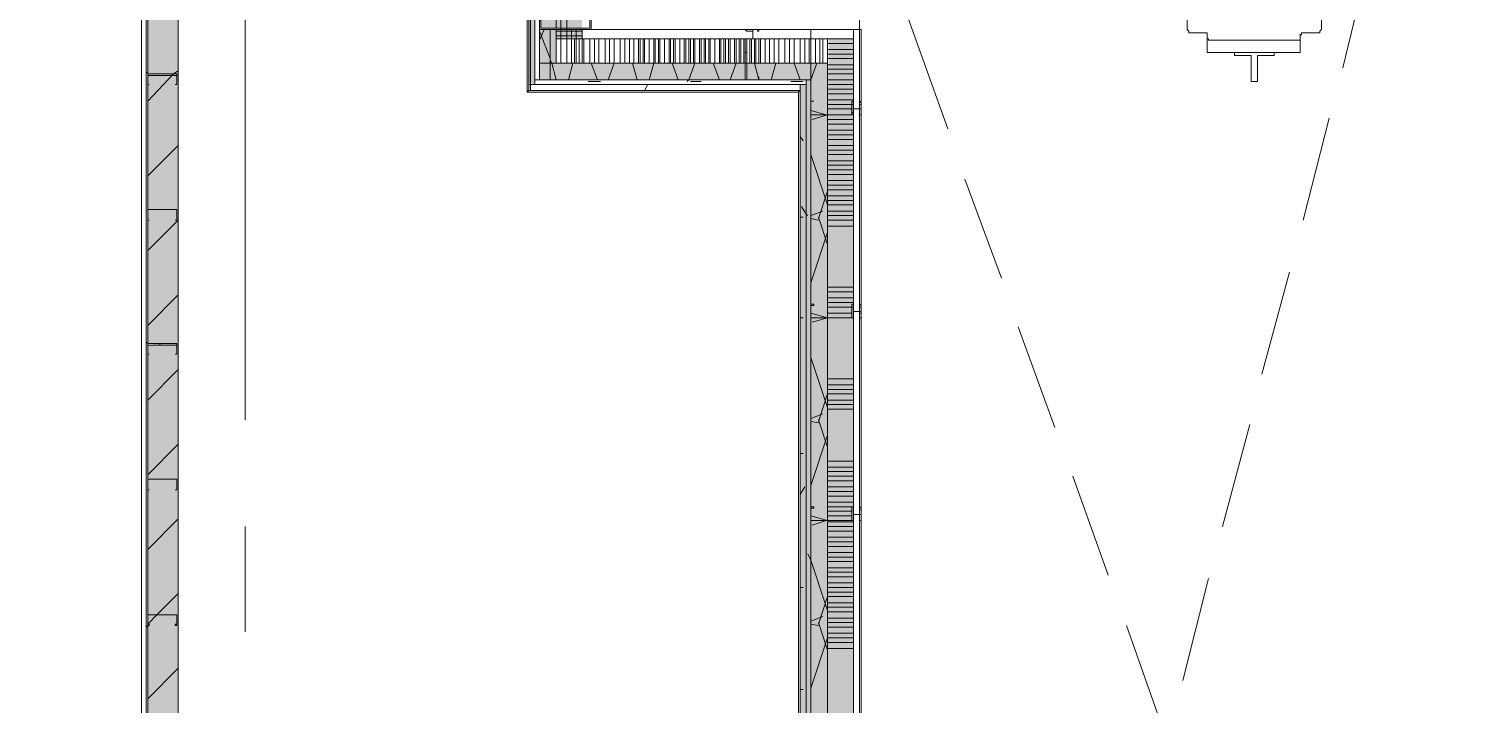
# Model space of a CAD drawing. Header units: metres. Extents: x -2 to 237, y -8 to 52.
# Drawn here: x 21.011 to 25.352, y 27.155 to 29.185 of the extents above; entities that cross this region are included whole.
import ezdxf

# ---------------------------------------------------------------- set-up
doc = ezdxf.new("R2010")
doc.units = ezdxf.units.M
doc.layers.add('PDF_Geometry', color=7, linetype='Continuous', lineweight=0, true_color=0xaaaaaa)
doc.layers.add('PDF_Solid Fills', color=7, linetype='Continuous', lineweight=0, true_color=0xffffff)

msp = doc.modelspace()

# ---------------------------------------------------------------- hatches: boundary and pattern name
at = {"layer": 'PDF_Solid Fills', "lineweight": 0, "transparency": 33554559}
for points in [[(22.5181, 29.0223), (22.5317, 29.0177), (22.5318, 29.0177), (22.5318, 32.0645), (22.5135, 32.0645), (22.5135, 29.0223)], [(23.416, 29.1552), (23.4114, 28.9261), (23.4114, 23.4785), (23.4893, 23.4785), (23.4893, 29.1552)]]:
    msp.add_hatch(color=256, dxfattribs=at).paths.add_polyline_path(points)
h = msp.add_hatch(color=256, dxfattribs=at)
h.paths.add_polyline_path([(22.5959, 29.1872), (22.5959, 32.0004), (22.5455, 32.0004), (22.5455, 29.1872)])
h.paths.add_polyline_path([(22.5959, 29.1826), (22.5455, 29.1826), (22.5455, 29.0819), (22.5959, 29.0819)])
h = msp.add_hatch(color=256, dxfattribs=at)
h.paths.add_polyline_path([(22.5959, 29.1872), (22.5959, 32.0004), (22.5455, 32.0004), (22.5455, 29.1872)])
h.paths.add_polyline_path([(22.5959, 29.1826), (22.5455, 29.1826), (22.5455, 29.0819), (22.5959, 29.0819)])
h = msp.add_hatch(color=256, dxfattribs=at)
h.paths.add_polyline_path([(21.3681, 26.1404), (21.4597, 26.1404), (21.4597, 31.95), (21.3681, 31.95), (21.3681, 28.2388), (21.4001, 28.2388), (21.3681, 28.2342)])
h.paths.add_polyline_path([(21.4597, 26.0168), (21.3681, 26.0168), (21.3681, 23.4099), (21.4597, 23.4099)])
h = msp.add_hatch(color=256, dxfattribs=at)
h.paths.add_polyline_path([(22.5959, 29.1872), (22.6738, 29.1872), (22.6738, 31.9224), (22.5959, 31.9224)])
h.paths.add_polyline_path([(22.5959, 29.1552), (22.6738, 29.1552), (22.6738, 29.1826), (22.5959, 29.1826)])
h = msp.add_hatch(color=256, dxfattribs=at)
h.paths.add_polyline_path([(22.5959, 29.1872), (22.6738, 29.1872), (22.6738, 31.9224), (22.5959, 31.9224)])
h.paths.add_polyline_path([(22.5959, 29.1552), (22.6738, 29.1552), (22.6738, 29.1826), (22.5959, 29.1826)])
h = msp.add_hatch(color=256, dxfattribs=at)
h.paths.add_polyline_path([(23.1641, 29.0315), (23.1641, 29.0819), (22.5455, 29.0819), (22.5455, 29.0315)])
h.paths.add_polyline_path([(23.1686, 29.0315), (23.3611, 29.0315), (23.3611, 29.0819), (23.1686, 29.0819)])
h = msp.add_hatch(color=256, dxfattribs=at)
h.paths.add_polyline_path([(23.1641, 29.0315), (23.1641, 29.0819), (22.5455, 29.0819), (22.5455, 29.0315)])
h.paths.add_polyline_path([(23.1686, 29.0315), (23.3611, 29.0315), (23.3611, 29.0819), (23.1686, 29.0819)])
h = msp.add_hatch(color=256, dxfattribs=at)
h.paths.add_polyline_path([(23.4114, 27.098), (23.4114, 29.0819), (23.3611, 29.0819), (23.3611, 27.098)])
h.paths.add_polyline_path([(23.4114, 26.4841), (23.3611, 26.4841), (23.3611, 23.4052), (23.4114, 23.4052)])
h.paths.add_polyline_path([(23.4114, 27.0934), (23.3611, 27.0934), (23.3611, 26.4886), (23.4114, 26.4886)])
h = msp.add_hatch(color=256, dxfattribs=at)
h.paths.add_polyline_path([(23.329, 25.444), (23.3473, 25.444), (23.3473, 29.0177), (23.329, 29.0177)])
h.paths.add_polyline_path([(23.329, 23.4785), (23.3473, 23.4785), (23.3473, 25.3066), (23.329, 25.3066)])
h = msp.add_hatch(color=256, dxfattribs=at)
h.paths.add_polyline_path([(23.3473, 25.4303), (23.3611, 25.4303), (23.3611, 29.0315), (23.3473, 29.0315)])
h.paths.add_polyline_path([(23.3611, 25.3066), (23.3473, 25.3066), (23.3473, 23.4785), (23.3611, 23.4785)])

# ---------------------------------------------------------------- linework, layer by layer
at = {"layer": 'PDF_Geometry', "lineweight": 0}
for points in [[(21.9453, 32.628), (21.9637, 32.628), (21.9637, 32.6326), (21.9637, 32.6967), (21.9637, 32.738), (21.4047, 32.738), (21.4047, 32.7197), (9.4421, 32.7197), (9.4421, 32.738), (21.3497, 32.738), (21.3497, 32.628), (21.3497, 31.95), (21.3497, 26.1404), (21.4597, 26.1404), (21.4597, 31.95), (21.4597, 32.628), (21.7804, 32.628)], [(21.3635, 26.1404), (21.3635, 31.95), (21.3497, 31.95), (21.3497, 31.895), (21.3497, 32.7197)], [(22.5135, 32.0782), (22.5135, 32.0828), (22.5181, 32.0828), (22.5181, 32.0782), (22.5181, 32.0645), (22.5181, 31.8996), (22.5181, 29.1826), (22.5181, 29.0177), (22.5181, 28.9994), (22.5135, 28.9994), (22.5135, 31.565), (22.5135, 28.9994), (22.5089, 28.9948), (23.3244, 28.9948), (23.3244, 25.4624)], [(25.9726, 23.3365), (25.9726, 31.8996), (25.9726, 32.0508), (25.9726, 32.0645), (22.5318, 32.0645), (22.5318, 32.0508), (22.5318, 31.8996), (22.5318, 29.1826), (22.5318, 29.0315), (22.5318, 29.0177), (23.329, 29.0177), (23.3473, 29.0177), (23.3473, 25.444)], [(22.5959, 29.1872), (22.5959, 29.7508), (22.5959, 30.3601), (22.5959, 30.9695), (22.5959, 31.5788), (22.5959, 32.0004), (22.5455, 32.0004), (22.5455, 31.5788), (22.5455, 30.9695), (22.5455, 30.3601), (22.5455, 29.7508), (22.5455, 29.0819), (22.5776, 29.0819), (22.5959, 29.0819), (22.5959, 29.1826)], [(21.3681, 26.1404), (21.3681, 31.9133)], [(23.3611, 27.098), (23.3611, 27.7074), (23.3611, 28.3167), (23.3611, 28.9261), (23.3611, 29.0315), (23.3473, 29.0315), (23.329, 29.0315), (23.1686, 29.0315), (23.3473, 29.0315), (23.3473, 29.0177), (22.5318, 29.0177), (22.5318, 29.0315), (22.5776, 29.0315), (23.1641, 29.0315), (22.5776, 29.0315), (22.5455, 29.0315), (22.5455, 29.0819), (22.5455, 29.1826), (22.5455, 29.7508)], [(21.6613, 29.2788), (21.6613, 28.0097)], [(23.6497, 29.2284), (23.7734, 28.8848)], [(24.4927, 29.2193), (24.4927, 29.1826), (24.4973, 29.1781), (24.4973, 29.1735), (24.5019, 29.1735), (24.5477, 29.1735), (24.5523, 29.1735), (24.5523, 29.1689), (24.5523, 29.1643), (24.5523, 29.1597), (24.5523, 29.1552), (24.5569, 29.1552), (24.5569, 29.1506), (24.5615, 29.1506), (24.8272, 29.1506), (24.8318, 29.1506), (24.8318, 29.1552), (24.8318, 29.1597), (24.8318, 29.1643), (24.8364, 29.1689), (24.8364, 29.1735), (24.841, 29.1735), (24.8868, 29.1735), (24.8914, 29.1735), (24.8914, 29.1781), (24.8959, 29.1826), (24.8959, 29.2193)], [(24.96, 29.0681), (25.0013, 29.2376)], [(22.5135, 29.1826), (22.5135, 29.0177), (22.5181, 29.0177)], [(23.4114, 23.5014), (23.4114, 29.0819), (23.3611, 29.0819), (23.329, 29.0819), (22.5959, 29.0819), (22.5959, 29.1552), (22.5959, 29.1826), (22.5959, 29.1552), (22.6738, 29.1552), (22.6738, 29.1826)], [(23.4894, 23.5014), (23.4894, 29.1552), (23.4114, 29.1552), (23.3611, 29.1552), (23.329, 29.1552), (22.6738, 29.1552), (22.6738, 29.1826), (22.6967, 29.1826)], [(23.2832, 29.1826), (22.6738, 29.1826), (22.6738, 29.1552), (23.3611, 29.1552), (23.4894, 29.1552), (23.4894, 29.1826)], [(23.2832, 29.1826), (22.6967, 29.1826)], [(23.2832, 29.1826), (23.2832, 29.1826)], [(23.3565, 29.1826), (23.3565, 29.1826)], [(24.5523, 29.1689), (24.5523, 29.1277), (24.5523, 29.1231), (24.5523, 29.1185), (24.5523, 29.1139), (24.8318, 29.1139), (24.8318, 29.1185), (24.8318, 29.1231), (24.8318, 29.1277), (24.8318, 29.1689)], [(23.1641, 29.1139), (23.1686, 29.1139)], [(25.8077, 24.4636), (25.8077, 23.5014), (23.5123, 23.5014), (23.5123, 29.1047)], [(21.3681, 29.0452), (21.3681, 29.0452)], [(21.4551, 29.0452), (21.4551, 29.0452)], [(23.1686, 29.0315), (23.3611, 29.0315), (23.3611, 29.0819), (22.5776, 29.0819), (22.5455, 29.0819), (22.5455, 29.0315), (22.5776, 29.0315), (23.1641, 29.0315)], [(21.3726, 29.0177), (21.3726, 29.0177)], [(21.4505, 29.0177), (21.4505, 29.0177)], [(22.5135, 28.9994), (23.329, 28.9994), (22.5135, 28.9994)], [(22.5822, 29.0315), (22.5822, 29.0315)], [(23.2053, 29.0315), (23.2053, 29.0361)], [(23.329, 28.9994), (23.329, 28.9994)], [(23.3336, 29.0315), (23.3336, 29.0315)], [(23.3702, 28.9673), (23.3702, 28.9673)], [(23.5123, 28.9627), (23.5123, 28.9673), (23.5123, 28.9627)], [(23.5123, 28.9581), (23.5123, 28.9581)], [(23.3611, 28.9261), (23.3611, 28.9261)], [(23.3611, 28.9261), (23.3611, 28.9261)], [(23.4802, 28.9261), (23.4802, 28.9261)], [(23.4848, 28.9307), (23.4894, 28.9352)], [(23.4848, 28.9261), (23.4848, 28.9261)], [(23.4985, 28.9444), (23.4985, 28.9444)], [(23.5077, 28.9444), (23.5077, 28.9444)], [(23.5123, 28.9261), (23.5123, 28.9261)], [(24.841, 28.6099), (24.9188, 28.9169)], [(23.8238, 28.7336), (23.9338, 28.4358)], [(21.3681, 28.642), (21.3681, 28.642)], [(21.3681, 28.642), (21.3681, 28.642)], [(21.3726, 28.6099), (21.3726, 28.6099)], [(21.4505, 28.6099), (21.4505, 28.6099)], [(21.4551, 28.642), (21.4551, 28.642)], [(21.4551, 28.642), (21.4551, 28.642)], [(24.7172, 28.1472), (24.7997, 28.4541)], [(23.3611, 28.3534), (23.3611, 28.3534)], [(23.5123, 28.3534), (23.5123, 28.3534)], [(23.3611, 28.3167), (23.3611, 28.3167)], [(23.3611, 28.3167), (23.3611, 28.3167)], [(23.3702, 28.3167), (23.3748, 28.3167)], [(23.4848, 28.3167), (23.4848, 28.3167)], [(23.5077, 28.3305), (23.5123, 28.3305), (23.5123, 28.335)], [(23.5077, 28.335), (23.5077, 28.335)], [(23.5123, 28.3167), (23.5123, 28.3167)], [(23.9842, 28.2892), (24.0941, 27.9869)], [(21.3681, 28.2342), (21.3681, 28.2342)], [(21.4551, 28.2342), (21.4551, 28.2342)], [(21.3726, 28.2068), (21.3726, 28.2068)], [(21.4505, 28.2068), (21.4505, 28.2068)], [(24.5981, 27.689), (24.6806, 27.996)], [(21.3681, 27.8311), (21.3681, 27.8311)], [(21.3681, 27.8311), (21.3681, 27.8311)], [(21.4551, 27.8311), (21.4551, 27.8311)], [(21.4551, 27.8311), (21.4551, 27.8311)], [(24.1491, 27.8402), (24.2545, 27.5424)], [(21.3726, 27.799), (21.3726, 27.799)], [(21.4505, 27.799), (21.4505, 27.799)], [(23.3611, 27.744), (23.3611, 27.744)], [(23.5123, 27.744), (23.5123, 27.744)], [(23.3611, 27.7074), (23.3611, 27.7074)], [(23.3611, 27.7074), (23.3611, 27.7074)], [(23.3886, 27.7074), (23.3886, 27.7074)], [(23.4848, 27.7074), (23.4848, 27.7074)], [(23.5077, 27.7257), (23.5077, 27.7257)], [(23.5123, 27.7074), (23.5123, 27.7074)], [(21.6613, 27.689), (21.6613, 27.3729)], [(24.479, 27.2263), (24.5569, 27.5333)], [(21.3681, 27.4233), (21.3681, 27.4233)], [(21.3681, 27.4233), (21.3681, 27.4233)], [(21.4551, 27.4233), (21.4551, 27.4233)], [(21.4551, 27.4233), (21.4551, 27.4233)], [(24.3095, 27.3913), (24.4148, 27.0934)]]:
    msp.add_lwpolyline(points, dxfattribs=at)
for points in [[(22.5135, 28.9994), (23.329, 28.9994), (23.329, 25.4624), (22.5227, 25.4624), (22.3394, 25.4624), (22.3394, 23.5014), (22.3394, 23.4464), (22.3394, 23.3548), (22.3394, 23.3227), (23.329, 23.3227), (25.8077, 23.3227), (25.991, 23.3227), (25.991, 31.8996), (25.991, 32.0828), (22.5135, 32.0828), (22.5135, 31.8996), (22.5135, 29.1826)], [(22.5135, 32.0782), (22.5135, 28.9994), (22.5181, 28.9994), (22.5181, 32.0782)], [(22.5181, 32.0645), (22.5181, 29.0177), (22.5318, 29.0177), (22.5318, 32.0645)], [(22.5455, 29.0315), (22.5455, 29.7508), (22.5455, 30.3601), (22.5455, 30.9695), (22.5455, 31.5788), (22.5455, 32.0508), (22.5318, 32.0508), (22.5318, 29.0315)], [(23.3244, 28.9948), (23.329, 28.9994), (23.329, 25.4624), (23.329, 28.9994), (22.5135, 28.9994), (22.5181, 28.9994), (23.329, 28.9994), (22.5135, 28.9994), (22.5089, 28.9948), (22.5089, 31.895), (22.5089, 28.9948)], [(22.5455, 29.2101), (22.5501, 29.2101), (22.5501, 29.1872), (22.6967, 29.1872), (22.6967, 29.2605), (22.7013, 29.2605), (22.7013, 29.1826), (22.5455, 29.1826)], [(25.6977, 29.2284), (25.6977, 26.5299), (23.5077, 26.5299), (23.5077, 29.2284), (25.6977, 29.2284), (25.6977, 26.5299), (23.5077, 26.5299), (23.5077, 29.2284)], [(22.5776, 29.0315), (22.6005, 29.0315), (22.5776, 29.0315), (22.5776, 29.1826), (22.6509, 29.1826), (22.5776, 29.1826)], [(23.2053, 29.1552), (23.187, 29.1552), (23.187, 29.1781), (23.187, 29.1826), (23.1686, 29.1826), (23.2053, 29.1826), (23.2007, 29.1826), (23.2007, 29.1781), (23.2053, 29.1781), (23.2053, 29.1826), (23.1686, 29.1826), (23.1641, 29.1826), (23.1686, 29.1781), (23.187, 29.1781), (23.187, 29.1552), (23.1686, 29.1552), (23.1641, 29.1552), (23.1641, 29.0315), (23.1686, 29.0315), (23.2053, 29.0315), (23.2053, 29.0406), (23.2053, 29.0315), (23.1686, 29.0315), (23.1686, 29.1552)], [(23.3611, 29.1826), (23.2832, 29.1826), (23.3611, 29.1826), (23.3611, 29.1552), (23.3611, 29.1826), (23.5123, 29.1826), (23.5123, 29.1047), (23.5123, 29.1826), (23.3611, 29.1826), (23.3611, 29.0315)], [(22.5959, 29.0819), (23.3611, 29.0819), (23.4114, 29.0819), (23.4114, 29.1552), (23.3611, 29.1552), (22.5959, 29.1552)], [(24.6851, 29.0269), (24.7035, 29.0269), (24.7035, 29.1047), (24.7539, 29.1047), (24.7539, 29.1139), (24.6347, 29.1139), (24.6347, 29.1047), (24.6851, 29.1047)], [(21.3681, 29.0452), (21.3681, 29.0498), (21.4551, 29.0498), (21.4551, 29.0452), (21.4551, 29.0177), (21.4505, 29.0177), (21.4551, 29.0177), (21.4551, 29.0452), (21.3681, 29.0452), (21.3681, 29.0177)], [(21.3726, 29.0177), (21.3681, 29.0177)], [(22.5181, 28.9994), (23.329, 28.9994), (23.329, 29.0177), (22.5181, 29.0177)], [(23.3336, 29.0315), (23.3611, 29.0315)], [(23.4894, 28.9444), (23.5077, 28.9444), (23.5123, 28.9444), (23.5123, 28.9261), (23.5123, 28.9627), (23.5123, 28.9581), (23.5077, 28.9581), (23.5077, 28.9627), (23.5123, 28.9673), (23.5123, 28.9627), (23.5123, 28.9261), (23.5077, 28.9261), (23.5077, 28.9444), (23.4894, 28.9444), (23.4894, 28.9261), (23.4848, 28.9261), (23.3611, 28.9261), (23.3611, 28.9627), (23.3611, 28.9673), (23.3702, 28.9673), (23.3611, 28.9673), (23.3611, 28.9627), (23.3611, 28.9261), (23.4848, 28.9261), (23.4848, 28.9673), (23.4894, 28.9673)], [(21.3681, 28.642), (21.4551, 28.642), (21.4551, 28.6099), (21.4505, 28.6099), (21.4551, 28.6099), (21.4551, 28.642), (21.3681, 28.642), (21.3681, 28.6099)], [(21.3726, 28.6099), (21.3681, 28.6099)], [(23.4894, 28.335), (23.5077, 28.335), (23.5123, 28.335), (23.5123, 28.3167), (23.5123, 28.3534), (23.5123, 28.3488), (23.5077, 28.3488), (23.5077, 28.3534), (23.5123, 28.3579), (23.5123, 28.3534), (23.5123, 28.3167), (23.5077, 28.3167), (23.5077, 28.335), (23.4894, 28.335), (23.4894, 28.3167), (23.4848, 28.3167), (23.3611, 28.3167), (23.3611, 28.3534), (23.3611, 28.3579), (23.3702, 28.3579), (23.3702, 28.3534), (23.3611, 28.3534), (23.3611, 28.3167), (23.4848, 28.3167), (23.4848, 28.3579), (23.4894, 28.3579)], [(21.3681, 28.2342), (21.3681, 28.2388), (21.4551, 28.2388), (21.4551, 28.2342), (21.4551, 28.2068), (21.4505, 28.2068), (21.4551, 28.2068), (21.4551, 28.2342), (21.3681, 28.2342), (21.3681, 28.2068)], [(21.3726, 28.2068), (21.3681, 28.2068)], [(21.3681, 27.8311), (21.4551, 27.8311), (21.4551, 27.799), (21.4505, 27.799), (21.4551, 27.799), (21.4551, 27.8311), (21.3681, 27.8311), (21.3681, 27.799)], [(21.3726, 27.799), (21.3681, 27.799)], [(23.4894, 27.7257), (23.5077, 27.7257), (23.5123, 27.7257), (23.5123, 27.7074), (23.5123, 27.744), (23.5123, 27.7394), (23.5077, 27.7394), (23.5077, 27.744), (23.5123, 27.7486), (23.5123, 27.744), (23.5123, 27.7074), (23.5077, 27.7074), (23.5077, 27.7257), (23.4894, 27.7257), (23.4894, 27.7074), (23.4848, 27.7074), (23.3611, 27.7074), (23.3611, 27.744), (23.3611, 27.7486), (23.3702, 27.7486), (23.3702, 27.744), (23.3611, 27.744), (23.3611, 27.7074), (23.4848, 27.7074), (23.4848, 27.7486), (23.4894, 27.7486)], [(21.3681, 27.4233), (21.4551, 27.4233), (21.4551, 27.3913), (21.4505, 27.3913), (21.4505, 27.3958), (21.4551, 27.3958), (21.4551, 27.4233), (21.3681, 27.4233), (21.3681, 27.3958), (21.3726, 27.3958), (21.3726, 27.3913), (21.3681, 27.3913)]]:
    msp.add_lwpolyline(points, close=True, dxfattribs=at)
at = {"layer": 'PDF_Geometry', "color": 254, "lineweight": 0, "true_color": 0xeaeaea}
for points in [[(22.6097, 29.0819), (22.6097, 29.1552), (22.6097, 31.9224), (22.6097, 32.0004)], [(22.628, 29.0819), (22.628, 29.1552), (22.628, 29.1826), (22.628, 29.7508), (22.628, 30.3601), (22.628, 30.9695), (22.628, 31.5788), (22.628, 31.9224), (22.628, 32.0004)], [(22.5959, 29.1781), (22.6738, 29.1781)], [(22.6418, 29.0819), (22.6418, 29.1552), (22.6418, 29.1826)], [(22.6555, 29.0819), (22.6555, 29.1552), (22.6555, 29.1826)], [(22.5959, 29.1643), (22.6738, 29.1643)], [(22.6509, 29.0819), (22.6509, 29.1552)], [(22.6647, 29.0819), (22.6647, 29.1552)], [(22.6738, 29.0819), (22.6738, 29.1552)], [(22.6784, 29.0819), (22.6784, 29.1552)], [(22.6967, 29.0819), (22.6967, 29.1552)], [(22.7105, 29.0819), (22.7105, 29.1552)], [(22.7242, 29.0819), (22.7242, 29.1552)], [(22.7426, 29.0819), (22.7426, 29.1552)], [(22.7563, 29.0819), (22.7563, 29.1552)], [(22.77, 29.0819), (22.77, 29.1552)], [(22.7884, 29.0819), (22.7884, 29.1552)], [(22.8021, 29.0819), (22.8021, 29.1552)], [(22.8158, 29.0819), (22.8158, 29.1552)], [(22.8434, 29.0819), (22.8434, 29.1552)], [(22.8479, 29.0819), (22.8479, 29.1552)], [(22.8571, 29.0819), (22.8571, 29.1552)], [(22.8616, 29.0819), (22.8616, 29.1552)], [(22.8892, 29.0819), (22.8892, 29.1552)], [(22.8937, 29.0819), (22.8937, 29.1552)], [(22.9029, 29.0819), (22.9029, 29.1552)], [(22.9075, 29.0819), (22.9075, 29.1552)], [(22.9212, 29.0819), (22.9212, 29.1552)], [(22.935, 29.0819), (22.935, 29.1552)], [(22.9396, 29.0819), (22.9396, 29.1552)], [(22.9487, 29.0819), (22.9487, 29.1552)], [(22.9533, 29.0819), (22.9533, 29.1552)], [(22.9808, 29.0819), (22.9808, 29.1552)], [(22.9854, 29.0819), (22.9854, 29.1552)], [(22.9945, 29.0819), (22.9945, 29.1552)], [(22.9991, 29.0819), (22.9991, 29.1552)], [(23.0083, 29.0819), (23.0083, 29.1552)], [(23.0129, 29.0819), (23.0129, 29.1552)], [(23.0266, 29.0819), (23.0266, 29.1552)], [(23.0312, 29.0819), (23.0312, 29.1552)], [(23.0403, 29.0819), (23.0403, 29.1552)], [(23.0449, 29.0819), (23.0449, 29.1552)], [(23.0541, 29.0819), (23.0541, 29.1552)], [(23.0587, 29.0819), (23.0587, 29.1552)], [(23.0862, 29.0819), (23.0862, 29.1552)], [(23.0907, 29.0819), (23.0907, 29.1552)], [(23.1045, 29.0819), (23.1045, 29.1552)], [(23.1137, 29.0819), (23.1137, 29.1552)], [(23.1183, 29.0819), (23.1183, 29.1552)], [(23.1319, 29.0819), (23.1319, 29.1552)], [(23.1365, 29.0819), (23.1365, 29.1552)], [(23.1457, 29.0819), (23.1457, 29.1552)], [(23.1503, 29.0819), (23.1503, 29.1552)], [(23.1595, 29.0819), (23.1595, 29.1552)], [(23.1641, 29.0819), (23.1641, 29.1552)], [(23.1778, 29.0819), (23.1778, 29.1552)], [(23.1824, 29.0819), (23.1824, 29.1552)], [(23.1916, 29.0819), (23.1916, 29.1552)], [(23.1961, 29.0819), (23.1961, 29.1552)], [(23.2053, 29.0819), (23.2053, 29.1552)], [(23.2099, 29.0819), (23.2099, 29.1552)], [(23.2236, 29.0819), (23.2236, 29.1552)], [(23.2374, 29.0819), (23.2374, 29.1552)], [(23.2511, 29.0819), (23.2511, 29.1552)], [(23.2648, 29.0819), (23.2648, 29.1552)], [(23.2832, 29.0819), (23.2832, 29.1552)], [(23.2969, 29.0819), (23.2969, 29.1552)], [(23.3107, 29.0819), (23.3107, 29.1552)], [(23.329, 29.0819), (23.329, 29.1552)], [(23.3428, 29.0819), (23.3428, 29.1552)], [(23.3565, 29.0819), (23.3565, 29.1552)], [(23.3748, 29.0819), (23.3748, 29.1552)], [(23.3886, 29.0819), (23.3886, 29.1552)], [(23.3977, 29.0819), (23.3977, 29.1552)], [(23.4114, 29.0819), (23.4114, 29.1552), (23.4894, 29.1552)], [(23.4114, 29.1414), (23.4894, 29.1414)], [(23.4114, 29.1231), (23.4894, 29.1231)], [(23.4114, 29.1093), (23.4894, 29.1093)], [(23.4114, 29.0956), (23.4894, 29.0956)], [(23.4114, 29.0773), (23.4894, 29.0773)], [(23.4114, 29.0635), (23.4894, 29.0635)], [(23.4114, 29.0498), (23.4894, 29.0498)], [(23.4114, 29.0315), (23.4894, 29.0315)], [(23.4114, 29.0177), (23.4894, 29.0177)], [(23.4114, 29.0039), (23.4894, 29.0039)], [(23.4114, 28.9902), (23.4894, 28.9902)], [(23.4114, 28.9719), (23.4894, 28.9719)], [(23.4114, 28.9581), (23.4894, 28.9581)], [(23.4114, 28.9444), (23.4848, 28.9444)], [(23.4114, 28.9261), (23.4894, 28.9261)], [(23.4114, 28.9123), (23.4894, 28.9123)], [(23.4114, 28.8986), (23.4894, 28.8986)], [(23.3382, 28.8482), (23.329, 28.8619)], [(23.4114, 28.8665), (23.4894, 28.8665)], [(23.4114, 28.8528), (23.4894, 28.8528)], [(23.4114, 28.8344), (23.4894, 28.8344)], [(23.4114, 28.8207), (23.4894, 28.8207)], [(23.4114, 28.807), (23.4894, 28.807)], [(23.4114, 28.7886), (23.4894, 28.7886)], [(23.4114, 28.7749), (23.4894, 28.7749)], [(23.4114, 28.7612), (23.4894, 28.7612)], [(23.4114, 28.7474), (23.4894, 28.7474)], [(23.4114, 28.729), (23.4894, 28.729)], [(23.4114, 28.7153), (23.4894, 28.7153)], [(23.4114, 28.7016), (23.4894, 28.7016)], [(23.3519, 28.6237), (23.3473, 28.6283), (23.3336, 28.6512)], [(23.4114, 28.6832), (23.4894, 28.6832)], [(23.4114, 28.6695), (23.4894, 28.6695)], [(23.4114, 28.6558), (23.4894, 28.6558)], [(23.329, 28.6191), (23.3382, 28.6191)], [(23.4114, 28.6374), (23.4894, 28.6374)], [(23.4114, 28.6237), (23.4894, 28.6237)], [(23.4114, 28.6099), (23.4894, 28.6099)], [(23.4114, 28.5916), (23.4894, 28.5916)], [(23.4114, 28.4083), (23.4894, 28.4083)], [(23.4114, 28.3946), (23.4894, 28.3946)], [(23.4114, 28.3763), (23.4894, 28.3763)], [(23.4114, 28.3625), (23.4894, 28.3625)], [(23.4114, 28.3488), (23.4894, 28.3488)], [(23.329, 28.3167), (23.3382, 28.3167)], [(23.4114, 28.3305), (23.4848, 28.3305)], [(23.4114, 28.3167), (23.4894, 28.3167)], [(23.4114, 28.1334), (23.4894, 28.1334)], [(23.4114, 28.1151), (23.4894, 28.1151)], [(23.4114, 28.1014), (23.4894, 28.1014)], [(23.4114, 28.0876), (23.4894, 28.0876)], [(23.4114, 28.0693), (23.4894, 28.0693)], [(23.4114, 28.0556), (23.4894, 28.0556)], [(23.4114, 28.0418), (23.4894, 28.0418)], [(23.329, 27.9089), (23.3382, 27.9089)], [(23.4114, 27.886), (23.4894, 27.886)], [(23.4114, 27.8677), (23.4894, 27.8677)], [(23.4114, 27.854), (23.4894, 27.854)], [(23.4114, 27.8402), (23.4894, 27.8402)], [(23.4114, 27.8265), (23.4894, 27.8265)], [(23.3428, 27.8082), (23.329, 27.7852)], [(23.4114, 27.8082), (23.4894, 27.8082)], [(23.4114, 27.7944), (23.4894, 27.7944)], [(23.4114, 27.7807), (23.4894, 27.7807)], [(23.4114, 27.7623), (23.4894, 27.7623)], [(23.4114, 27.7486), (23.4894, 27.7486)], [(23.4114, 27.7348), (23.4848, 27.7348)], [(23.4114, 27.7211), (23.4848, 27.7211)], [(23.4114, 27.7028), (23.4894, 27.7028)], [(23.4114, 27.689), (23.4894, 27.689)], [(23.4114, 27.6753), (23.4894, 27.6753)], [(23.4114, 27.657), (23.4894, 27.657)], [(23.4114, 27.6432), (23.4894, 27.6432)], [(23.4114, 27.6295), (23.4894, 27.6295)], [(23.3611, 27.5882), (23.3519, 27.6066)], [(23.4114, 27.5974), (23.4894, 27.5974)], [(23.4114, 27.5837), (23.4894, 27.5837)], [(23.4114, 27.5653), (23.4894, 27.5653)], [(23.4114, 27.5516), (23.4894, 27.5516)], [(23.4114, 27.5378), (23.4894, 27.5378)], [(23.329, 27.5058), (23.3382, 27.5058)], [(23.4114, 27.5195), (23.4894, 27.5195)], [(23.4114, 27.5058), (23.4894, 27.5058)], [(23.4114, 27.492), (23.4894, 27.492)], [(23.4114, 27.4783), (23.4894, 27.4783)], [(23.4114, 27.4599), (23.4894, 27.4599)], [(23.4114, 27.4462), (23.4894, 27.4462)], [(23.4114, 27.4325), (23.4894, 27.4325)], [(23.4114, 27.4141), (23.4894, 27.4141)], [(23.4114, 27.4004), (23.4894, 27.4004)], [(23.4114, 27.3867), (23.4894, 27.3867)], [(23.4114, 27.3683), (23.4894, 27.3683)], [(23.4114, 27.3546), (23.4894, 27.3546)], [(23.4114, 27.3408), (23.4894, 27.3408)], [(23.4114, 27.3225), (23.4894, 27.3225)], [(23.329, 27.1988), (23.3382, 27.1988)]]:
    msp.add_lwpolyline(points, dxfattribs=at)
at = {"layer": 'PDF_Geometry', "color": 254, "lineweight": 0, "true_color": 0xdddddd}
for points in [[(22.5593, 29.1826), (22.5455, 29.1506)], [(22.5455, 29.1781), (22.5776, 29.0956)], [(22.5822, 29.0819), (22.5959, 29.0315), (22.5822, 29.0819), (22.5776, 29.091)], [(22.6463, 29.0819), (22.6326, 29.0315)], [(22.7013, 29.0819), (22.7196, 29.0315)], [(22.77, 29.0819), (22.7517, 29.0315)], [(22.825, 29.0819), (22.8388, 29.0315)], [(22.8892, 29.0819), (22.8754, 29.0315)], [(22.9441, 29.0819), (22.9625, 29.0315)], [(23.0129, 29.0819), (22.9945, 29.0315)], [(23.0679, 29.0819), (23.0862, 29.0315)], [(23.1365, 29.0819), (23.1183, 29.0315)], [(23.1916, 29.0819), (23.2053, 29.0315)], [(23.2557, 29.0819), (23.242, 29.0315)], [(23.3107, 29.0819), (23.329, 29.0315)]]:
    msp.add_lwpolyline(points, close=True, dxfattribs=at)
at = {"layer": 'PDF_Geometry', "color": 254, "lineweight": 0, "true_color": 0xeaeaea}
for points in [[(22.8296, 29.1552), (22.8296, 29.0819)], [(22.8754, 29.1552), (22.8754, 29.0819)], [(22.9212, 29.1552), (22.9212, 29.0819)], [(22.9671, 29.1552), (22.9671, 29.0819)], [(23.0725, 29.1552), (23.0725, 29.0819)], [(23.0999, 29.1552), (23.0999, 29.0819)], [(22.7288, 29.0269), (22.6922, 29.0269)], [(22.8616, 28.9994), (22.8708, 29.0177)], [(22.9899, 29.0269), (22.9945, 29.0315)], [(23.0312, 29.0269), (22.9991, 29.0269)], [(23.3382, 29.0269), (23.3015, 29.0269)], [(23.4894, 28.8803), (23.4114, 28.8803)], [(23.4894, 27.6111), (23.4114, 27.6111)]]:
    msp.add_lwpolyline(points, close=True, dxfattribs=at)
at = {"layer": 'PDF_Geometry', "color": 7, "lineweight": 0, "true_color": 0xffffff}
for points in [[(21.3681, 29.0543), (21.3635, 29.0543)], [(21.3681, 28.2434), (21.3635, 28.2388)], [(21.3681, 27.3867), (21.3635, 27.3913)]]:
    msp.add_lwpolyline(points, dxfattribs=at)
at = {"layer": 'PDF_Geometry', "color": 254, "lineweight": 0, "true_color": 0xd4d4d4}
for points in [[(21.3681, 28.9673), (21.4459, 29.0498), (21.4597, 29.0589)], [(21.3681, 28.7428), (21.4597, 28.8344)], [(21.3681, 28.5183), (21.4597, 28.6099)], [(21.3681, 28.2938), (21.4597, 28.3854)], [(21.3681, 28.0693), (21.4597, 28.1609)], [(21.3681, 27.8448), (21.4597, 27.9365)], [(21.3681, 27.6203), (21.4597, 27.712)], [(21.3681, 27.3958), (21.3955, 27.4233), (21.4597, 27.4875)], [(21.3681, 27.1713), (21.4597, 27.2629)]]:
    msp.add_lwpolyline(points, dxfattribs=at)
at = {"layer": 'PDF_Geometry', "color": 254, "lineweight": 0, "true_color": 0xdddddd}
for points in [[(23.3611, 29.0315), (23.3794, 29.0819)], [(23.3611, 29.0315), (23.3611, 29.0315)], [(23.3611, 29.0315), (23.3611, 29.0315)], [(23.4068, 28.9261), (23.3611, 28.9398)], [(23.3656, 28.9123), (23.4114, 28.9261)], [(23.4114, 28.6558), (23.3611, 28.807)], [(23.384, 28.6145), (23.4114, 28.697)], [(23.3611, 28.6237), (23.3977, 28.6374)], [(23.384, 28.6099), (23.3611, 28.6145)], [(23.4114, 28.5367), (23.384, 28.6191)], [(23.3611, 28.4221), (23.4114, 28.5733)], [(23.3656, 28.303), (23.4114, 28.3167), (23.3611, 28.3305)], [(23.4114, 28.0464), (23.3611, 28.1976)], [(23.384, 28.0051), (23.4114, 28.0876)], [(23.3611, 28.0143), (23.3977, 28.0281)], [(23.384, 28.0005), (23.3611, 28.0051)], [(23.4114, 27.9273), (23.384, 28.0097)], [(23.3611, 27.8127), (23.4114, 27.9639)], [(23.4114, 27.7074), (23.3611, 27.7211)], [(23.3656, 27.6936), (23.4068, 27.7074)], [(23.4114, 27.4371), (23.3611, 27.5882)], [(23.384, 27.3958), (23.4114, 27.4783)], [(23.3611, 27.4049), (23.3977, 27.4187)], [(23.384, 27.3913), (23.3611, 27.3958)], [(23.4114, 27.3179), (23.384, 27.4004)], [(23.3611, 27.2034), (23.4114, 27.3546)]]:
    msp.add_lwpolyline(points, dxfattribs=at)
at = {"layer": 'PDF_Geometry', "color": 254, "lineweight": 0, "true_color": 0xd2d2d2}
for points in [[(21.4047, 28.2342), (21.4047, 28.2388)], [(21.3772, 27.8311), (21.3818, 27.8311)], [(21.3681, 27.8173), (21.3681, 27.8173)], [(21.4551, 27.4049), (21.4551, 27.4049)]]:
    msp.add_lwpolyline(points, dxfattribs=at)

doc.saveas('drawing.dxf')
